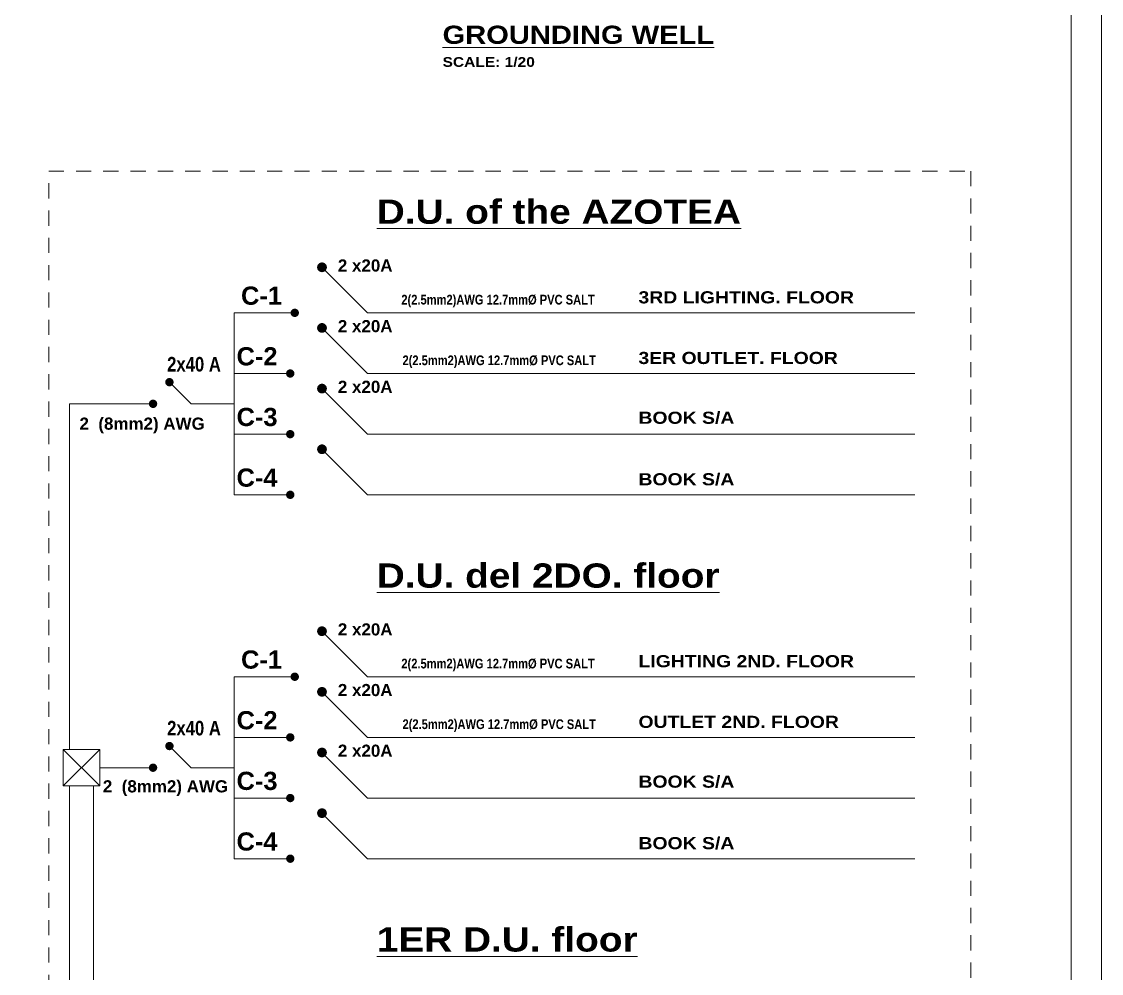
# Model space of a CAD drawing. Header units: millimetres. Extents: x 68 to 194, y 47 to 103.
# Drawn here: x 184.85 to 193.75, y 55.8 to 63.65 of the extents above; entities that cross this region are included whole.
import ezdxf
from ezdxf.enums import TextEntityAlignment as Align

# ---------------------------------------------------------------- set-up
doc = ezdxf.new("R2010")
doc.units = ezdxf.units.MM
doc.linetypes.add('DASHED2', pattern=[0.375, 0.25, -0.125])
for name, color, linetype, lineweight in [('A_Texto', 43, 'Continuous', 9), ('G_Complemento', 30, 'Continuous', 20), ('G_Proyección', 8, 'DASHED2', 15), ('G_Texto', 122, 'Continuous', 20), ('IE_Accesorios', 71, 'Continuous', 20)]:
    doc.layers.add(name, color=color, linetype=linetype, lineweight=lineweight)
doc.styles.add('AB', font='')
doc.styles.add('arial black', font='')
doc.styles.add('Arial Marron', font='ARIALN.TTF')
doc.styles.add('Cotas', font='ARIALNB.TTF', dxfattribs={"height": 0.1})
doc.styles.add('Titulo', font='arialbd.ttf', dxfattribs={"height": 0.2})
doc.styles.get('AB').set_extended_font_data('Arial Black')
doc.styles.get('arial black').set_extended_font_data('Arial Black')

# ---------------------------------------------------------------- blocks, each defined once
blk = doc.blocks.new('NOMBREA')
at = {"style": 'Arial Marron', "width": 1.4}
blk.add_attdef('%%UTITULOP', text='', height=0.3, dxfattribs=at).set_placement((-0.014, 0.374), align=Align.TOP_LEFT)
at = {"style": 'Arial Marron'}
blk.add_attdef('ESC', text='', height=0.16, dxfattribs=at).set_placement((-0.014, -0.059), align=Align.TOP_LEFT)

msp = doc.modelspace()

# ---------------------------------------------------------------- linework, layer by layer
at = {"lineweight": 5}
for points in [[(193.7519, 46.547), (193.7519, 74.1029), (152.7019, 74.1029), (152.7019, 46.547)], [(193.5019, 46.797), (193.5019, 73.8529), (152.9519, 73.8529), (152.9519, 46.797)]]:
    msp.add_lwpolyline(points, close=True, dxfattribs=at)
at = {"layer": 'G_Complemento', "linetype": 'Continuous', "lineweight": 5}
for p, q in [((187.7034, 61.2483), (187.3279, 61.6238)), ((186.6034, 61.2483), (187.1034, 61.2483)), ((186.6034, 61.2483), (186.6034, 59.7483)), ((187.7034, 61.2483), (192.2155, 61.2483)), ((187.7034, 60.7483), (187.3279, 61.1238)), ((186.6034, 60.7483), (187.0664, 60.7483)), ((187.7034, 60.7483), (192.2155, 60.7483)), ((187.7034, 60.2483), (187.3279, 60.6238)), ((185.9354, 60.4983), (185.2458, 60.4983)), ((186.6034, 60.4983), (186.2493, 60.4983)), ((186.6034, 60.2483), (187.0664, 60.2483)), ((187.7034, 60.2483), (192.2155, 60.2483)), ((187.7034, 59.7483), (187.3279, 60.1238)), ((186.6034, 59.7483), (187.0664, 59.7483)), ((187.7034, 59.7483), (192.2155, 59.7483)), ((187.7034, 59.7483), (192.2155, 59.7483)), ((187.7089, 59.7483), (192.2155, 59.7483)), ((187.7034, 58.2483), (187.3279, 58.6238)), ((186.6034, 58.2483), (187.1034, 58.2483)), ((186.6034, 58.2483), (186.6034, 56.7483)), ((187.7034, 58.2483), (192.2155, 58.2483)), ((187.7034, 57.7483), (187.3279, 58.1238)), ((186.6034, 57.7483), (187.0664, 57.7483)), ((187.7034, 57.7483), (192.2155, 57.7483)), ((187.7034, 57.2483), (187.3279, 57.6238)), ((185.9354, 57.4983), (185.4958, 57.4983)), ((186.6034, 57.4983), (186.2493, 57.4983)), ((186.6034, 57.2483), (187.0664, 57.2483)), ((187.7034, 57.2483), (192.2155, 57.2483)), ((187.7034, 56.7483), (187.3279, 57.1238)), ((186.6034, 56.7483), (187.0664, 56.7483)), ((187.7034, 56.7483), (192.2155, 56.7483)), ((187.7034, 56.7483), (192.2155, 56.7483)), ((187.7089, 56.7483), (192.2155, 56.7483))]:
    msp.add_line(p, q, dxfattribs=at)
at = {"layer": 'G_Complemento', "lineweight": 5, "ltscale": 0.5}
for p, q in [((185.2458, 57.6483), (185.2458, 60.4983)), ((185.2458, 54.8983), (185.2458, 57.3483)), ((185.4458, 54.8983), (185.4458, 57.3483))]:
    msp.add_line(p, q, dxfattribs=at)
at = {"layer": 'G_Complemento', "linetype": 'Continuous', "lineweight": 5}
for points, const_width in [([(187.3078, 61.6238, 1), (187.348, 61.6238, 1)], 0.0402), ([(187.0862, 61.2483, 1), (187.1206, 61.2483, 1)], 0.0344), ([(187.3078, 61.1238, 1), (187.348, 61.1238, 1)], 0.0402), ([(186.0878, 60.677, -1), (186.0534, 60.677, -1)], 0.0344), ([(187.0492, 60.7483, 1), (187.0836, 60.7483, 1)], 0.0344), ([(187.3078, 60.6238, 1), (187.348, 60.6238, 1)], 0.0402), ([(185.9182, 60.4983, 1), (185.9526, 60.4983, 1)], 0.0344), ([(187.0492, 60.2483, 1), (187.0836, 60.2483, 1)], 0.0344), ([(187.3078, 60.1238, 1), (187.348, 60.1238, 1)], 0.0402), ([(187.0492, 59.7483, 1), (187.0836, 59.7483, 1)], 0.0344), ([(187.3078, 58.6238, 1), (187.348, 58.6238, 1)], 0.0402), ([(187.0862, 58.2483, 1), (187.1206, 58.2483, 1)], 0.0344), ([(187.3078, 58.1238, 1), (187.348, 58.1238, 1)], 0.0402), ([(187.0492, 57.7483, 1), (187.0836, 57.7483, 1)], 0.0344), ([(186.0878, 57.677, -1), (186.0534, 57.677, -1)], 0.0344), ([(187.3078, 57.6238, 1), (187.348, 57.6238, 1)], 0.0402), ([(185.9182, 57.4983, 1), (185.9526, 57.4983, 1)], 0.0344), ([(187.0492, 57.2483, 1), (187.0836, 57.2483, 1)], 0.0344), ([(187.3078, 57.1238, 1), (187.348, 57.1238, 1)], 0.0402), ([(187.0492, 56.7483, 1), (187.0836, 56.7483, 1)], 0.0344)]:
    msp.add_lwpolyline(points, format="xyb", close=True, dxfattribs=dict(at, const_width=const_width))
for points in [[(186.0706, 60.677), (186.2493, 60.4983)], [(186.0706, 57.677), (186.2493, 57.4983)]]:
    msp.add_lwpolyline(points, dxfattribs=at)
at = {"layer": 'G_Proyección', "lineweight": 5, "ltscale": 0.5}
msp.add_lwpolyline([(185.0757, 62.4169), (192.6757, 62.4169), (192.6757, 53.4169), (185.0757, 53.4169)], close=True, dxfattribs=at)
at = {"layer": 'IE_Accesorios', "linetype": 'ByBlock', "lineweight": 5}
for p, q in [((185.1958, 57.3483), (185.4958, 57.6483)), ((185.1958, 57.6483), (185.4958, 57.3483))]:
    msp.add_line(p, q, dxfattribs=at)
msp.add_lwpolyline([(185.1958, 57.3483), (185.4958, 57.3483), (185.4958, 57.6483), (185.1958, 57.6483)], close=True, dxfattribs=at)

# ---------------------------------------------------------------- block references
at = {"layer": 'A_Texto', "lineweight": 5}
ref = msp.add_blockref('NOMBREA', (188.3216, 63.4661), dxfattribs=dict(at, xscale=0.5, yscale=0.5, zscale=0.5))
ref.add_attrib('ESC', 'SCALE: 1/20', dxfattribs={"layer": '0', "color": 30, "height": 0.08, "style": 'arial black'}).set_placement((188.3216, 63.3565), align=Align.TOP_LEFT)
ref.add_attrib('%%UTITULOP', '%%UGROUNDING WELL', dxfattribs={"layer": '0', "color": 230, "height": 0.15, "style": 'arial black'}).set_placement((188.3216, 63.6161), align=Align.TOP_LEFT)

# ---------------------------------------------------------------- texts
at = {"layer": 'G_Texto', "lineweight": 5, "ltscale": 12, "style": 'AB'}
for s, p in [('%%UD.U. of the AZOTEA', (187.7795, 61.9826)), ('%%UD.U. del 2DO. floor', (187.7795, 58.9826)), ('%%U1ER D.U. floor', (187.7795, 55.9826))]:
    msp.add_text(s, height=0.2, dxfattribs=at).set_placement(p)
at = {"layer": 'G_Texto', "linetype": 'Continuous', "lineweight": 5}
for s, height, style, p in [('2 x20A', 0.1, 'Titulo', (187.4588, 61.5887)), ('C-1', 0.15, 'Titulo', (186.6607, 61.3151)), ('3RD LIGHTING. FLOOR', 0.1, 'AB', (189.9362, 61.3265)), ('2 x20A', 0.1, 'Titulo', (187.4588, 61.0887)), ('C-2', 0.15, 'Titulo', (186.6237, 60.8151)), ('3ER OUTLET. FLOOR', 0.1, 'AB', (189.9362, 60.8265)), ('2 x20A', 0.1, 'Titulo', (187.4588, 60.5887)), ('C-3', 0.15, 'Titulo', (186.6237, 60.3151)), ('BOOK S/A', 0.1, 'AB', (189.9362, 60.3336)), ('2  (8mm2) AWG ', 0.1, 'Titulo', (185.3293, 60.285)), ('C-4', 0.15, 'Titulo', (186.6237, 59.8151)), ('BOOK S/A', 0.1, 'AB', (189.9362, 59.8265)), ('2 x20A', 0.1, 'Titulo', (187.4588, 58.5887)), ('C-1', 0.15, 'Titulo', (186.6607, 58.3151)), ('LIGHTING 2ND. FLOOR', 0.1, 'AB', (189.9362, 58.3265)), ('2 x20A', 0.1, 'Titulo', (187.4588, 58.0887)), ('C-2', 0.15, 'Titulo', (186.6237, 57.8151)), ('OUTLET 2ND. FLOOR', 0.1, 'AB', (189.9362, 57.8265)), ('2 x20A', 0.1, 'Titulo', (187.4588, 57.5887)), ('C-3', 0.15, 'Titulo', (186.6237, 57.3151)), ('BOOK S/A', 0.1, 'AB', (189.9362, 57.3336)), ('2  (8mm2) AWG ', 0.1, 'Titulo', (185.5219, 57.2949)), ('C-4', 0.15, 'Titulo', (186.6237, 56.8151)), ('BOOK S/A', 0.1, 'AB', (189.9362, 56.8265))]:
    msp.add_text(s, height=height, dxfattribs=dict(at, style=style)).set_placement(p)
at = {"layer": 'G_Texto', "lineweight": 5, "style": 'Cotas'}
for s, height, p in [('2(2.5mm2)AWG 12.7mm%%C PVC SALT', 0.08, (187.982, 61.3171)), ('2x40 A', 0.12, (186.0514, 60.7646)), ('2(2.5mm2)AWG 12.7mm%%C PVC SALT', 0.08, (187.9915, 60.8171)), ('2(2.5mm2)AWG 12.7mm%%C PVC SALT', 0.08, (187.982, 58.3171)), ('2x40 A', 0.12, (186.0514, 57.7646)), ('2(2.5mm2)AWG 12.7mm%%C PVC SALT', 0.08, (187.9915, 57.8171))]:
    msp.add_text(s, height=height, dxfattribs=at).set_placement(p)

doc.saveas('drawing.dxf')
